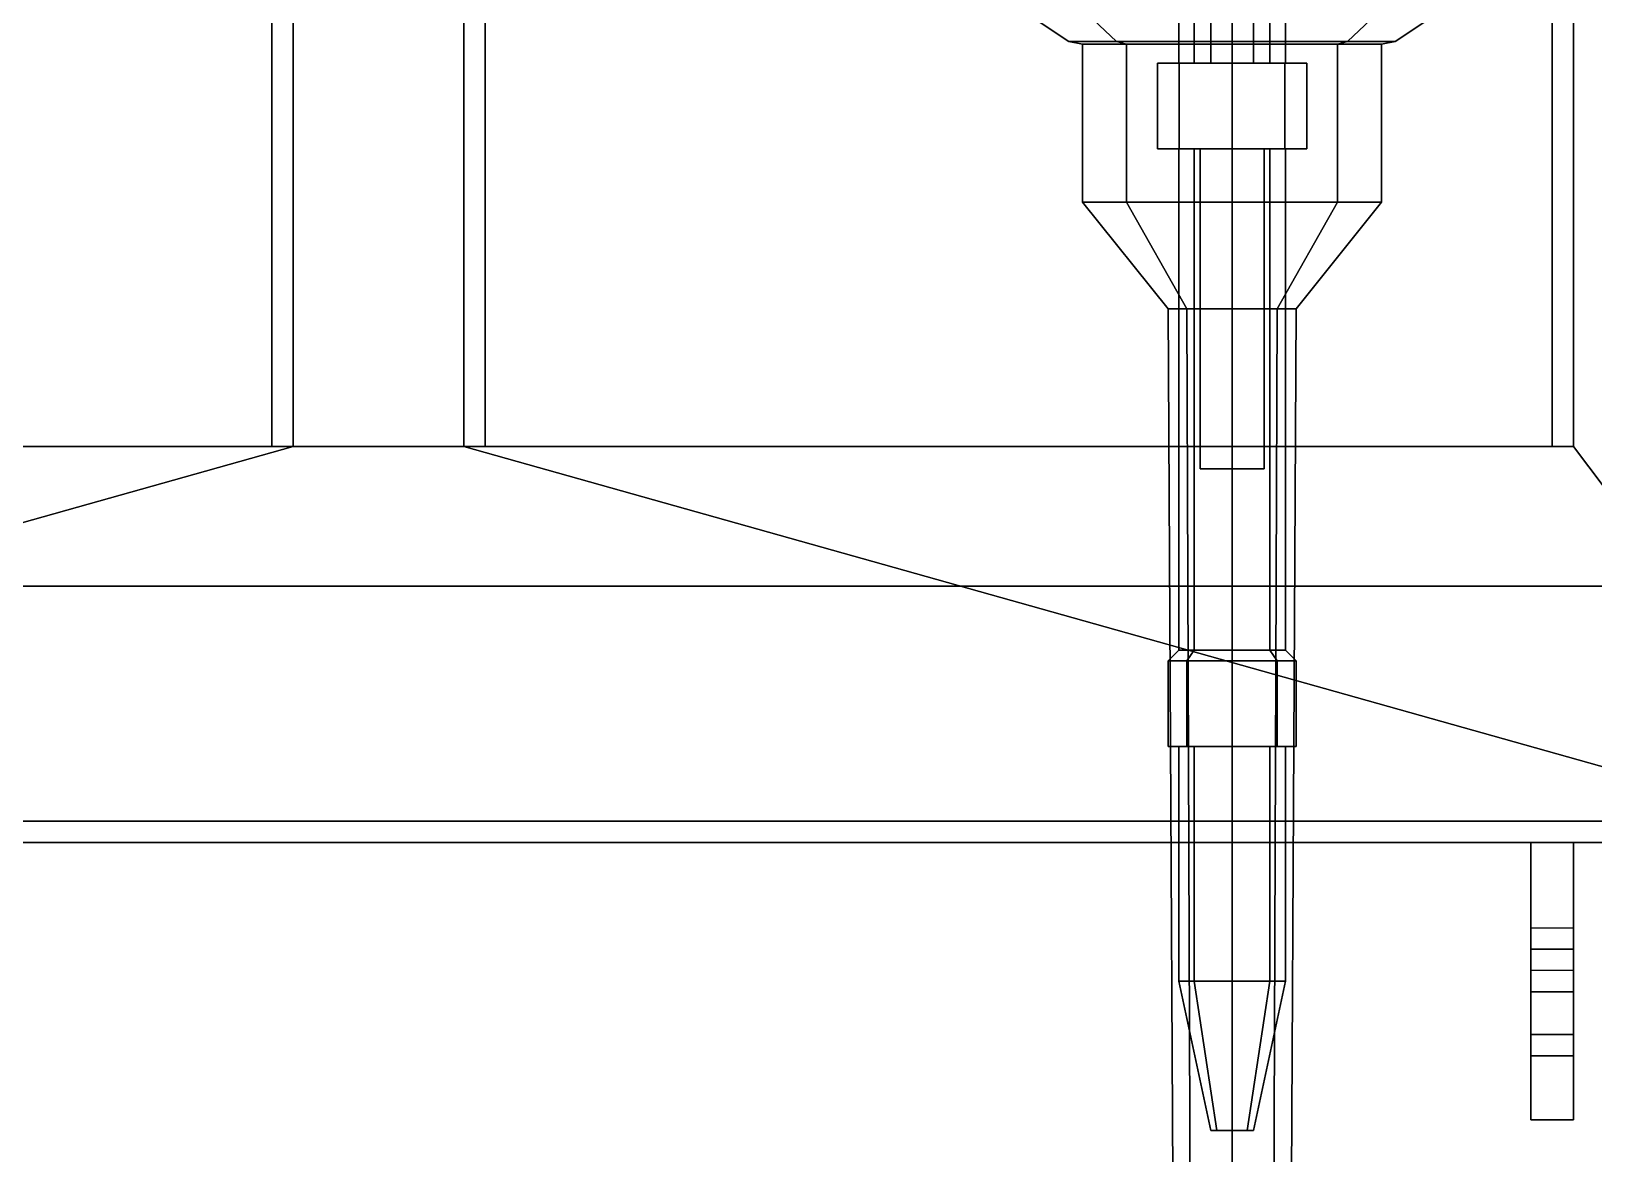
# Model space of a CAD drawing. Header units: millimetres. Extents: x -1.1 to 1, y -2.2 to 3.06.
# Drawn here: x -0.163 to 0.57, y -1.456 to -0.93 of the extents above; entities that cross this region are included whole.
import ezdxf

# ---------------------------------------------------------------- set-up
doc = ezdxf.new("R2010")
doc.units = ezdxf.units.MM
for name, color, linetype in [('gun', 1, 'Continuous'), ('hull_c2p', 3, 'Continuous'), ('hull_tks', 7, 'Continuous'), ('sleeve', 5, 'Continuous'), ('sleeve_mg', 5, 'Continuous')]:
    doc.layers.add(name, color=color, linetype=linetype)

msp = doc.modelspace()

# ---------------------------------------------------------------- linework, layer by layer
for points in [[(0.7, 0.85, 0.35), (0.7, -1.19, 0.35), (-0.7, -1.19, 0.35), (-0.7, 0.85, 0.35)], [(-0.7, -1.31, 0.52), (-0.7, -1.19, 0.35), (0.7, -1.19, 0.35), (0.7, -1.31, 0.52)], [(-0.7, -1.31, 0.58), (-0.7, -1.31, 0.52), (0.7, -1.31, 0.52), (0.7, -1.31, 0.58)]]:
    msp.add_3dface(points)
at = {"layer": 'gun'}
for points in [[(0.37879, -1.06, 1.08121), (0.37, -1.06, 1.06), (0.375, -1.99, 1.06), (0.38232, -1.99, 1.07768)], [(0.37, -1.06, 1.06), (0.37879, -1.06, 1.03879), (0.38232, -1.99, 1.04232), (0.375, -1.99, 1.06)], [(0.4, -1.06, 1.09), (0.37879, -1.06, 1.08121), (0.38232, -1.99, 1.07768), (0.4, -1.99, 1.085)], [(0.37879, -1.06, 1.03879), (0.4, -1.06, 1.03), (0.4, -1.99, 1.035), (0.38232, -1.99, 1.04232)], [(0.42121, -1.06, 1.08121), (0.4, -1.06, 1.09), (0.4, -1.99, 1.085), (0.41768, -1.99, 1.07768)], [(0.4, -1.06, 1.03), (0.42121, -1.06, 1.03879), (0.41768, -1.99, 1.04232), (0.4, -1.99, 1.035)], [(0.43, -1.06, 1.06), (0.42121, -1.06, 1.08121), (0.41768, -1.99, 1.07768), (0.425, -1.99, 1.06)], [(0.42121, -1.06, 1.03879), (0.43, -1.06, 1.06), (0.425, -1.99, 1.06), (0.41768, -1.99, 1.04232)]]:
    msp.add_3dface(points, dxfattribs=at)
at = {"layer": 'hull_c2p'}
for points in [[(0.7, -1.3, 0.88), (0.7, -0.87, 1.01), (-0.7, -0.87, 1.01), (-0.7, -1.3, 0.88)], [(0.7, -1.31, 0.58), (0.7, -1.3, 0.88), (-0.7, -1.3, 0.88), (-0.7, -1.31, 0.58)]]:
    msp.add_3dface(points, dxfattribs=at)
at = {"layer": 'hull_tks'}
for points in [[(0.56, -0.77545, 0.776), (0.56, -1.12455, 0.648), (0.7, -1.31, 0.58), (0.7, -0.71, 0.8)], [(-0.05, -0.78545, 0.78233), (-0.05, -1.12455, 0.658), (-0.04, -1.12455, 0.648), (-0.04, -0.77545, 0.776)], [(-0.04, -0.77545, 0.776), (-0.04, -1.12455, 0.648), (0.04, -1.12455, 0.648), (0.04, -0.77545, 0.776)], [(0.04, -0.77545, 0.776), (0.04, -1.12455, 0.648), (0.05, -1.12455, 0.658), (0.05, -0.78545, 0.78233)], [(0.55, -0.78545, 0.78233), (0.55, -1.12455, 0.658), (0.56, -1.12455, 0.648), (0.56, -0.77545, 0.776)], [(-0.55, -0.78545, 0.78233), (-0.55, -1.12455, 0.658), (-0.05, -1.12455, 0.658), (-0.05, -0.78545, 0.78233)], [(0.05, -0.78545, 0.78233), (0.05, -1.12455, 0.658), (0.55, -1.12455, 0.658), (0.55, -0.78545, 0.78233)], [(-0.04, -1.12455, 0.648), (-0.7, -1.31, 0.58), (0.7, -1.31, 0.58), (0.04, -1.12455, 0.648)], [(-0.56, -1.12455, 0.648), (-0.7, -1.31, 0.58), (-0.7, -1.31, 0.58), (-0.04, -1.12455, 0.648)], [(-0.55, -1.12455, 0.658), (-0.56, -1.12455, 0.648), (-0.04, -1.12455, 0.648), (-0.05, -1.12455, 0.658)], [(0.04, -1.12455, 0.648), (0.7, -1.31, 0.58), (0.7, -1.31, 0.58), (0.56, -1.12455, 0.648)], [(0.05, -1.12455, 0.658), (0.04, -1.12455, 0.648), (0.56, -1.12455, 0.648), (0.55, -1.12455, 0.658)], [(0.54, -1.31, 0.58), (0.54, -1.36, 0.58), (0.56, -1.36, 0.58), (0.56, -1.31, 0.58)], [(0.54, -1.31, 0.58), (0.54, -1.31, 0.52), (0.54, -1.34, 0.55), (0.54, -1.36, 0.58)], [(0.56, -1.36, 0.58), (0.56, -1.34, 0.55), (0.56, -1.31, 0.52), (0.56, -1.31, 0.58)], [(0.54, -1.36, 0.58), (0.54, -1.34, 0.55), (0.54, -1.35, 0.55), (0.54, -1.37, 0.57)], [(0.56, -1.37, 0.57), (0.56, -1.35, 0.55), (0.56, -1.34, 0.55), (0.56, -1.36, 0.58)], [(0.54, -1.38, 0.52), (0.54, -1.35, 0.55), (0.56, -1.35, 0.55), (0.56, -1.38, 0.52)], [(0.54, -1.37, 0.57), (0.54, -1.35, 0.55), (0.54, -1.38, 0.52), (0.54, -1.38, 0.56)], [(0.56, -1.38, 0.56), (0.56, -1.38, 0.52), (0.56, -1.35, 0.55), (0.56, -1.37, 0.57)], [(0.54, -1.36, 0.58), (0.54, -1.38, 0.6), (0.56, -1.38, 0.6), (0.56, -1.36, 0.58)], [(0.54, -1.38, 0.6), (0.54, -1.36, 0.58), (0.54, -1.37, 0.57), (0.54, -1.38, 0.58)], [(0.56, -1.38, 0.58), (0.56, -1.37, 0.57), (0.56, -1.36, 0.58), (0.56, -1.38, 0.6)], [(0.54, -1.37, 0.57), (0.54, -1.38, 0.56), (0.56, -1.38, 0.56), (0.56, -1.37, 0.57)], [(0.54, -1.38, 0.6), (0.54, -1.38, 0.58), (0.54, -1.4, 0.58), (0.54, -1.41, 0.6)], [(0.54, -1.38, 0.56), (0.54, -1.4, 0.56), (0.56, -1.4, 0.56), (0.56, -1.38, 0.56)], [(0.54, -1.38, 0.56), (0.54, -1.38, 0.52), (0.54, -1.41, 0.52), (0.54, -1.4, 0.56)], [(0.54, -1.38, 0.6), (0.54, -1.41, 0.6), (0.56, -1.41, 0.6), (0.56, -1.38, 0.6)], [(0.56, -1.41, 0.6), (0.56, -1.4, 0.58), (0.56, -1.38, 0.58), (0.56, -1.38, 0.6)], [(0.56, -1.4, 0.56), (0.56, -1.41, 0.52), (0.56, -1.38, 0.52), (0.56, -1.38, 0.56)], [(0.54, -1.41, 0.6), (0.54, -1.4, 0.58), (0.54, -1.41, 0.57), (0.54, -1.41, 0.58)], [(0.54, -1.4, 0.56), (0.54, -1.41, 0.57), (0.56, -1.41, 0.57), (0.56, -1.4, 0.56)], [(0.54, -1.41, 0.57), (0.54, -1.4, 0.56), (0.54, -1.41, 0.52), (0.54, -1.41, 0.56)], [(0.56, -1.41, 0.58), (0.56, -1.41, 0.57), (0.56, -1.4, 0.58), (0.56, -1.41, 0.6)], [(0.56, -1.41, 0.56), (0.56, -1.41, 0.52), (0.56, -1.4, 0.56), (0.56, -1.41, 0.57)], [(0.54, -1.41, 0.6), (0.54, -1.44, 0.58), (0.56, -1.44, 0.58), (0.56, -1.41, 0.6)], [(0.54, -1.41, 0.6), (0.54, -1.41, 0.52), (0.54, -1.44, 0.55), (0.54, -1.44, 0.58)], [(0.54, -1.44, 0.55), (0.54, -1.41, 0.52), (0.56, -1.41, 0.52), (0.56, -1.44, 0.55)], [(0.56, -1.44, 0.58), (0.56, -1.44, 0.55), (0.56, -1.41, 0.52), (0.56, -1.41, 0.6)], [(0.54, -1.44, 0.58), (0.54, -1.44, 0.55), (0.56, -1.44, 0.55), (0.56, -1.44, 0.58)]]:
    msp.add_3dface(points, dxfattribs=at)
at = {"layer": 'sleeve'}
for points in [[(0.34588, -0.93478, 1.11412), (0.3, -0.89142, 1.16), (0.25858, -0.89142, 1.06), (0.32346, -0.93478, 1.06)], [(0.32346, -0.93478, 1.06), (0.25858, -0.89142, 1.06), (0.3, -0.89142, 0.96), (0.34588, -0.93478, 1.00588)], [(0.4, -0.93478, 1.13654), (0.4, -0.89142, 1.20142), (0.3, -0.89142, 1.16), (0.34588, -0.93478, 1.11412)], [(0.34588, -0.93478, 1.00588), (0.3, -0.89142, 0.96), (0.4, -0.89142, 0.91858), (0.4, -0.93478, 0.98346)], [(0.45412, -0.93478, 1.11412), (0.5, -0.89142, 1.16), (0.4, -0.89142, 1.20142), (0.4, -0.93478, 1.13654)], [(0.4, -0.93478, 0.98346), (0.4, -0.89142, 0.91858), (0.5, -0.89142, 0.96), (0.45412, -0.93478, 1.00588)], [(0.47654, -0.93478, 1.06), (0.54142, -0.89142, 1.06), (0.5, -0.89142, 1.16), (0.45412, -0.93478, 1.11412)], [(0.45412, -0.93478, 1.00588), (0.5, -0.89142, 0.96), (0.54142, -0.89142, 1.06), (0.47654, -0.93478, 1.06)], [(0.34588, -0.93478, 1.11412), (0.32346, -0.93478, 1.06), (0.33, -0.93608, 1.06), (0.3505, -0.93608, 1.1095)], [(0.32346, -0.93478, 1.06), (0.34588, -0.93478, 1.00588), (0.3505, -0.93608, 1.0105), (0.33, -0.93608, 1.06)], [(0.3505, -0.93608, 1.1095), (0.33, -0.93608, 1.06), (0.33, -1.01, 1.06), (0.3505, -1.01, 1.1095)], [(0.33, -0.93608, 1.06), (0.3505, -0.93608, 1.0105), (0.3505, -1.01, 1.0105), (0.33, -1.01, 1.06)], [(0.4, -0.93478, 1.13654), (0.34588, -0.93478, 1.11412), (0.3505, -0.93608, 1.1095), (0.4, -0.93608, 1.13)], [(0.34588, -0.93478, 1.00588), (0.4, -0.93478, 0.98346), (0.4, -0.93608, 0.99), (0.3505, -0.93608, 1.0105)], [(0.4, -0.93608, 1.13), (0.3505, -0.93608, 1.1095), (0.3505, -1.01, 1.1095), (0.4, -1.01, 1.13)], [(0.3505, -0.93608, 1.0105), (0.4, -0.93608, 0.99), (0.4, -1.01, 0.99), (0.3505, -1.01, 1.0105)], [(0.4, -0.93478, 0.98346), (0.45412, -0.93478, 1.00588), (0.4495, -0.93608, 1.0105), (0.4, -0.93608, 0.99)], [(0.45412, -0.93478, 1.11412), (0.4, -0.93478, 1.13654), (0.4, -0.93608, 1.13), (0.4495, -0.93608, 1.1095)], [(0.4495, -0.93608, 1.1095), (0.4, -0.93608, 1.13), (0.4, -1.01, 1.13), (0.4495, -1.01, 1.1095)], [(0.4, -0.93608, 0.99), (0.4495, -0.93608, 1.0105), (0.4495, -1.01, 1.0105), (0.4, -1.01, 0.99)], [(0.45412, -0.93478, 1.00588), (0.47654, -0.93478, 1.06), (0.47, -0.93608, 1.06), (0.4495, -0.93608, 1.0105)], [(0.47654, -0.93478, 1.06), (0.45412, -0.93478, 1.11412), (0.4495, -0.93608, 1.1095), (0.47, -0.93608, 1.06)], [(0.47, -0.93608, 1.06), (0.4495, -0.93608, 1.1095), (0.4495, -1.01, 1.1095), (0.47, -1.01, 1.06)], [(0.4495, -0.93608, 1.0105), (0.47, -0.93608, 1.06), (0.47, -1.01, 1.06), (0.4495, -1.01, 1.0105)], [(0.3505, -1.01, 1.1095), (0.33, -1.01, 1.06), (0.37, -1.06, 1.06), (0.37879, -1.06, 1.08121)], [(0.33, -1.01, 1.06), (0.3505, -1.01, 1.0105), (0.37879, -1.06, 1.03879), (0.37, -1.06, 1.06)], [(0.4, -1.01, 1.13), (0.3505, -1.01, 1.1095), (0.37879, -1.06, 1.08121), (0.4, -1.06, 1.09)], [(0.3505, -1.01, 1.0105), (0.4, -1.01, 0.99), (0.4, -1.06, 1.03), (0.37879, -1.06, 1.03879)], [(0.4495, -1.01, 1.1095), (0.4, -1.01, 1.13), (0.4, -1.06, 1.09), (0.42121, -1.06, 1.08121)], [(0.4, -1.01, 0.99), (0.4495, -1.01, 1.0105), (0.42121, -1.06, 1.03879), (0.4, -1.06, 1.03)], [(0.47, -1.01, 1.06), (0.4495, -1.01, 1.1095), (0.42121, -1.06, 1.08121), (0.43, -1.06, 1.06)], [(0.4495, -1.01, 1.0105), (0.47, -1.01, 1.06), (0.43, -1.06, 1.06), (0.42121, -1.06, 1.03879)]]:
    msp.add_3dface(points, dxfattribs=at)
at = {"layer": 'sleeve_mg'}
for points in [[(0.4, -0.7, 1.02), (0.39, -0.7, 1.01), (0.39, -0.945, 1.01), (0.4, -0.945, 1.02)], [(0.39, -0.7, 1.01), (0.4, -0.7, 1), (0.4, -0.945, 1), (0.39, -0.945, 1.01)], [(0.41, -0.7, 1.01), (0.4, -0.7, 1.02), (0.4, -0.945, 1.02), (0.41, -0.945, 1.01)], [(0.4, -0.7, 1), (0.41, -0.7, 1.01), (0.41, -0.945, 1.01), (0.4, -0.945, 1)], [(0.38232, -0.8, 1.07768), (0.375, -0.8, 1.06), (0.375, -0.945, 1.06), (0.38232, -0.945, 1.07768)], [(0.375, -0.8, 1.06), (0.38232, -0.8, 1.04232), (0.38232, -0.945, 1.04232), (0.375, -0.945, 1.06)], [(0.4, -0.8, 1.085), (0.38232, -0.8, 1.07768), (0.38232, -0.945, 1.07768), (0.4, -0.945, 1.085)], [(0.38232, -0.8, 1.04232), (0.4, -0.8, 1.035), (0.4, -0.945, 1.035), (0.38232, -0.945, 1.04232)], [(0.41768, -0.8, 1.07768), (0.4, -0.8, 1.085), (0.4, -0.945, 1.085), (0.41768, -0.945, 1.07768)], [(0.4, -0.8, 1.035), (0.41768, -0.8, 1.04232), (0.41768, -0.945, 1.04232), (0.4, -0.945, 1.035)], [(0.425, -0.8, 1.06), (0.41768, -0.8, 1.07768), (0.41768, -0.945, 1.07768), (0.425, -0.945, 1.06)], [(0.41768, -0.8, 1.04232), (0.425, -0.8, 1.06), (0.425, -0.945, 1.06), (0.41768, -0.945, 1.04232)], [(0.37525, -0.945, 1.08475), (0.365, -0.945, 1.06), (0.365, -0.985, 1.06), (0.37525, -0.985, 1.08475)], [(0.365, -0.945, 1.02), (0.37525, -0.945, 0.99525), (0.37525, -0.985, 0.99525), (0.365, -0.985, 1.02)], [(0.38232, -0.945, 1.07768), (0.375, -0.945, 1.06), (0.365, -0.945, 1.06), (0.37525, -0.945, 1.08475)], [(0.365, -0.945, 1.06), (0.365, -0.945, 1.02), (0.365, -0.985, 1.02), (0.365, -0.985, 1.06)], [(0.375, -0.945, 1.06), (0.38232, -0.945, 1.04232), (0.365, -0.945, 1.02), (0.365, -0.945, 1.06)], [(0.38232, -0.945, 1.04232), (0.4, -0.945, 1.035), (0.37525, -0.945, 0.99525), (0.365, -0.945, 1.02)], [(0.4, -0.945, 1.095), (0.37525, -0.945, 1.08475), (0.37525, -0.985, 1.08475), (0.4, -0.985, 1.095)], [(0.37525, -0.945, 0.99525), (0.4, -0.945, 0.985), (0.4, -0.985, 0.985), (0.37525, -0.985, 0.99525)], [(0.4, -0.945, 1.085), (0.38232, -0.945, 1.07768), (0.37525, -0.945, 1.08475), (0.4, -0.945, 1.095)], [(0.4, -0.945, 1.035), (0.4, -0.945, 1.035), (0.4, -0.945, 0.985), (0.37525, -0.945, 0.99525)], [(0.42475, -0.945, 1.08475), (0.4, -0.945, 1.095), (0.4, -0.985, 1.095), (0.42475, -0.985, 1.08475)], [(0.4, -0.945, 0.985), (0.42475, -0.945, 0.99525), (0.42475, -0.985, 0.99525), (0.4, -0.985, 0.985)], [(0.41768, -0.945, 1.07768), (0.4, -0.945, 1.085), (0.4, -0.945, 1.095), (0.42475, -0.945, 1.08475)], [(0.4, -0.945, 1.035), (0.41768, -0.945, 1.04232), (0.435, -0.945, 1.02), (0.42475, -0.945, 0.99525)], [(0.4, -0.945, 1.035), (0.4, -0.945, 1.035), (0.42475, -0.945, 0.99525), (0.4, -0.945, 0.985)], [(0.425, -0.945, 1.06), (0.41768, -0.945, 1.07768), (0.42475, -0.945, 1.08475), (0.435, -0.945, 1.06)], [(0.41768, -0.945, 1.04232), (0.425, -0.945, 1.06), (0.435, -0.945, 1.06), (0.435, -0.945, 1.02)], [(0.435, -0.945, 1.06), (0.42475, -0.945, 1.08475), (0.42475, -0.985, 1.08475), (0.435, -0.985, 1.06)], [(0.42475, -0.945, 0.99525), (0.435, -0.945, 1.02), (0.435, -0.985, 1.02), (0.42475, -0.985, 0.99525)], [(0.435, -0.945, 1.02), (0.435, -0.945, 1.06), (0.435, -0.985, 1.06), (0.435, -0.985, 1.02)], [(0.4, -0.985, 1.035), (0.38232, -0.985, 1.04232), (0.365, -0.985, 1.02), (0.37525, -0.985, 0.99525)], [(0.38232, -0.985, 1.04232), (0.375, -0.985, 1.06), (0.365, -0.985, 1.06), (0.365, -0.985, 1.02)], [(0.375, -0.985, 1.06), (0.38232, -0.985, 1.07768), (0.37525, -0.985, 1.08475), (0.365, -0.985, 1.06)], [(0.38232, -0.985, 1.07768), (0.375, -0.985, 1.06), (0.375, -1.22, 1.06), (0.38232, -1.22, 1.07768)], [(0.375, -0.985, 1.06), (0.38232, -0.985, 1.04232), (0.38232, -1.22, 1.04232), (0.375, -1.22, 1.06)], [(0.4, -0.985, 1.035), (0.4, -0.985, 1.035), (0.37525, -0.985, 0.99525), (0.4, -0.985, 0.985)], [(0.38232, -0.985, 1.07768), (0.4, -0.985, 1.085), (0.4, -0.985, 1.095), (0.37525, -0.985, 1.08475)], [(0.4, -0.985, 1.085), (0.38232, -0.985, 1.07768), (0.38232, -1.22, 1.07768), (0.4, -1.22, 1.085)], [(0.38232, -0.985, 1.04232), (0.4, -0.985, 1.035), (0.4, -1.22, 1.035), (0.38232, -1.22, 1.04232)], [(0.4, -0.985, 1.025), (0.385, -0.985, 1.01), (0.385, -1.135, 1.01), (0.4, -1.135, 1.025)], [(0.385, -0.985, 1.01), (0.4, -0.985, 0.995), (0.4, -1.135, 0.995), (0.385, -1.135, 1.01)], [(0.415, -0.985, 1.01), (0.4, -0.985, 1.025), (0.4, -1.135, 1.025), (0.415, -1.135, 1.01)], [(0.4, -0.985, 0.995), (0.415, -0.985, 1.01), (0.415, -1.135, 1.01), (0.4, -1.135, 0.995)], [(0.41768, -0.985, 1.07768), (0.4, -0.985, 1.085), (0.4, -1.22, 1.085), (0.41768, -1.22, 1.07768)], [(0.4, -0.985, 1.035), (0.41768, -0.985, 1.04232), (0.41768, -1.22, 1.04232), (0.4, -1.22, 1.035)], [(0.4, -0.985, 1.035), (0.4, -0.985, 1.035), (0.4, -0.985, 0.985), (0.42475, -0.985, 0.99525)], [(0.41768, -0.985, 1.04232), (0.4, -0.985, 1.035), (0.42475, -0.985, 0.99525), (0.435, -0.985, 1.02)], [(0.4, -0.985, 1.085), (0.41768, -0.985, 1.07768), (0.42475, -0.985, 1.08475), (0.4, -0.985, 1.095)], [(0.425, -0.985, 1.06), (0.41768, -0.985, 1.07768), (0.41768, -1.22, 1.07768), (0.425, -1.22, 1.06)], [(0.41768, -0.985, 1.04232), (0.425, -0.985, 1.06), (0.425, -1.22, 1.06), (0.41768, -1.22, 1.04232)], [(0.425, -0.985, 1.06), (0.41768, -0.985, 1.04232), (0.435, -0.985, 1.02), (0.435, -0.985, 1.06)], [(0.41768, -0.985, 1.07768), (0.425, -0.985, 1.06), (0.435, -0.985, 1.06), (0.42475, -0.985, 1.08475)], [(0.4, -1.135, 1.025), (0.385, -1.135, 1.01), (0.4, -1.135, 0.995), (0.415, -1.135, 1.01)], [(0.38232, -1.22, 1.07768), (0.375, -1.22, 1.06), (0.37, -1.225, 1.06), (0.37879, -1.225, 1.08121)], [(0.375, -1.22, 1.06), (0.38232, -1.22, 1.04232), (0.37879, -1.225, 1.03879), (0.37, -1.225, 1.06)], [(0.4, -1.22, 1.085), (0.38232, -1.22, 1.07768), (0.37879, -1.225, 1.08121), (0.4, -1.225, 1.09)], [(0.38232, -1.22, 1.04232), (0.4, -1.22, 1.035), (0.4, -1.225, 1.03), (0.37879, -1.225, 1.03879)], [(0.41768, -1.22, 1.07768), (0.4, -1.22, 1.085), (0.4, -1.225, 1.09), (0.42121, -1.225, 1.08121)], [(0.4, -1.22, 1.035), (0.41768, -1.22, 1.04232), (0.42121, -1.225, 1.03879), (0.4, -1.225, 1.03)], [(0.425, -1.22, 1.06), (0.41768, -1.22, 1.07768), (0.42121, -1.225, 1.08121), (0.43, -1.225, 1.06)], [(0.41768, -1.22, 1.04232), (0.425, -1.22, 1.06), (0.43, -1.225, 1.06), (0.42121, -1.225, 1.03879)], [(0.37879, -1.225, 1.08121), (0.37, -1.225, 1.06), (0.37, -1.265, 1.06), (0.37879, -1.265, 1.08121)], [(0.37, -1.225, 1.06), (0.37879, -1.225, 1.03879), (0.37879, -1.265, 1.03879), (0.37, -1.265, 1.06)], [(0.4, -1.225, 1.09), (0.37879, -1.225, 1.08121), (0.37879, -1.265, 1.08121), (0.4, -1.265, 1.09)], [(0.37879, -1.225, 1.03879), (0.4, -1.225, 1.03), (0.4, -1.265, 1.03), (0.37879, -1.265, 1.03879)], [(0.42121, -1.225, 1.08121), (0.4, -1.225, 1.09), (0.4, -1.265, 1.09), (0.42121, -1.265, 1.08121)], [(0.4, -1.225, 1.03), (0.42121, -1.225, 1.03879), (0.42121, -1.265, 1.03879), (0.4, -1.265, 1.03)], [(0.43, -1.225, 1.06), (0.42121, -1.225, 1.08121), (0.42121, -1.265, 1.08121), (0.43, -1.265, 1.06)], [(0.42121, -1.225, 1.03879), (0.43, -1.225, 1.06), (0.43, -1.265, 1.06), (0.42121, -1.265, 1.03879)], [(0.38232, -1.265, 1.04232), (0.375, -1.265, 1.06), (0.37, -1.265, 1.06), (0.37879, -1.265, 1.03879)], [(0.375, -1.265, 1.06), (0.38232, -1.265, 1.07768), (0.37879, -1.265, 1.08121), (0.37, -1.265, 1.06)], [(0.38232, -1.265, 1.07768), (0.375, -1.265, 1.06), (0.375, -1.375, 1.06), (0.38232, -1.375, 1.07768)], [(0.375, -1.265, 1.06), (0.38232, -1.265, 1.04232), (0.38232, -1.375, 1.04232), (0.375, -1.375, 1.06)], [(0.4, -1.265, 1.035), (0.38232, -1.265, 1.04232), (0.37879, -1.265, 1.03879), (0.4, -1.265, 1.03)], [(0.38232, -1.265, 1.07768), (0.4, -1.265, 1.085), (0.4, -1.265, 1.09), (0.37879, -1.265, 1.08121)], [(0.4, -1.265, 1.085), (0.38232, -1.265, 1.07768), (0.38232, -1.375, 1.07768), (0.4, -1.375, 1.085)], [(0.38232, -1.265, 1.04232), (0.4, -1.265, 1.035), (0.4, -1.375, 1.035), (0.38232, -1.375, 1.04232)], [(0.41768, -1.265, 1.07768), (0.4, -1.265, 1.085), (0.4, -1.375, 1.085), (0.41768, -1.375, 1.07768)], [(0.4, -1.265, 1.035), (0.41768, -1.265, 1.04232), (0.41768, -1.375, 1.04232), (0.4, -1.375, 1.035)], [(0.41768, -1.265, 1.04232), (0.4, -1.265, 1.035), (0.4, -1.265, 1.03), (0.42121, -1.265, 1.03879)], [(0.4, -1.265, 1.085), (0.41768, -1.265, 1.07768), (0.42121, -1.265, 1.08121), (0.4, -1.265, 1.09)], [(0.425, -1.265, 1.06), (0.41768, -1.265, 1.07768), (0.41768, -1.375, 1.07768), (0.425, -1.375, 1.06)], [(0.41768, -1.265, 1.04232), (0.425, -1.265, 1.06), (0.425, -1.375, 1.06), (0.41768, -1.375, 1.04232)], [(0.425, -1.265, 1.06), (0.41768, -1.265, 1.04232), (0.42121, -1.265, 1.03879), (0.43, -1.265, 1.06)], [(0.41768, -1.265, 1.07768), (0.425, -1.265, 1.06), (0.43, -1.265, 1.06), (0.42121, -1.265, 1.08121)], [(0.38232, -1.375, 1.07768), (0.375, -1.375, 1.06), (0.39, -1.445, 1.06), (0.39293, -1.445, 1.06707)], [(0.375, -1.375, 1.06), (0.38232, -1.375, 1.04232), (0.39293, -1.445, 1.05293), (0.39, -1.445, 1.06)], [(0.4, -1.375, 1.085), (0.38232, -1.375, 1.07768), (0.39293, -1.445, 1.06707), (0.4, -1.445, 1.07)], [(0.38232, -1.375, 1.04232), (0.4, -1.375, 1.035), (0.4, -1.445, 1.05), (0.39293, -1.445, 1.05293)], [(0.41768, -1.375, 1.07768), (0.4, -1.375, 1.085), (0.4, -1.445, 1.07), (0.40707, -1.445, 1.06707)], [(0.4, -1.375, 1.035), (0.41768, -1.375, 1.04232), (0.40707, -1.445, 1.05293), (0.4, -1.445, 1.05)], [(0.425, -1.375, 1.06), (0.41768, -1.375, 1.07768), (0.40707, -1.445, 1.06707), (0.41, -1.445, 1.06)], [(0.41768, -1.375, 1.04232), (0.425, -1.375, 1.06), (0.41, -1.445, 1.06), (0.40707, -1.445, 1.05293)], [(0.4, -1.445, 1.07), (0.39293, -1.445, 1.06707), (0.39, -1.445, 1.06), (0.40707, -1.445, 1.06707)], [(0.40707, -1.445, 1.06707), (0.39, -1.445, 1.06), (0.39293, -1.445, 1.05293), (0.41, -1.445, 1.06)], [(0.41, -1.445, 1.06), (0.39293, -1.445, 1.05293), (0.4, -1.445, 1.05), (0.40707, -1.445, 1.05293)]]:
    msp.add_3dface(points, dxfattribs=at)

doc.saveas('drawing.dxf')
